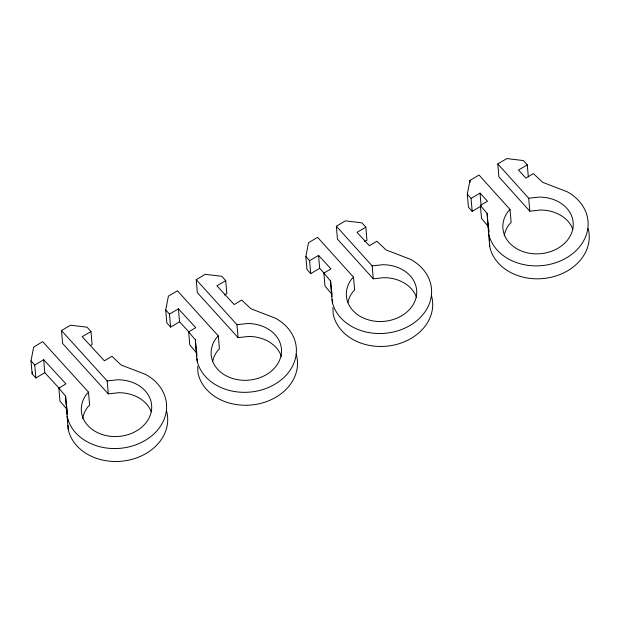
<?xml version="1.0" encoding="UTF-8"?>
<svg xmlns="http://www.w3.org/2000/svg" width="620" height="620" viewBox="0 0 620 620"><rect width="100%" height="100%" fill="white"/><g stroke="black" fill="none" stroke-linecap="round" stroke-linejoin="round"><path stroke-width="0.93" d="M35.867 377.968L34.751 365.033L43.702 359.732L44.811 372.674L35.867 377.968L32.108 373.79L31 360.848L33.674 347.037L42.718 341.674L88.513 392.166L89.621 405.108L87.699 407.061A35.247 28.334 -4.9 0 0 82.708 418.5M32.108 373.79L32.465 371.946M170.593 327.081L169.485 314.138L178.428 308.845L179.544 321.788L170.593 327.081L166.834 322.904L165.726 309.961L168.4 296.151L177.452 290.788L218.31 335.931L219.418 348.866L217.496 350.819A35.247 28.334 -4.9 0 0 212.676 361.328M310.721 273.629L309.613 260.695L318.564 255.394L319.672 268.336L310.721 273.629L306.97 269.452L305.862 256.51L308.535 242.699L317.579 237.336L353.509 277.132L354.625 290.067L352.703 292.02A35.247 28.334 -4.9 0 0 347.874 302.529M481.128 206.042L472.177 211.335L468.418 207.158L467.31 194.215L469.983 180.405L479.035 175.042L510.035 209.483L511.143 222.425L509.221 224.37A35.247 28.334 -4.9 0 0 504.231 235.817M88.513 392.166L86.591 394.119A35.247 28.334 -4.9 0 0 103.432 434.907A35.247 28.334 -4.9 0 0 150.97 412.928A35.247 28.334 -4.9 0 0 117.614 379.773L107.167 380.928L61.489 330.561L70.54 325.198L87.094 327.213L90.985 331.545L92.101 344.488L90.489 345.418M218.31 335.931L216.388 337.877A35.247 28.334 -4.9 0 0 233.236 378.665A35.247 28.334 -4.9 0 0 280.767 356.686A35.247 28.334 -4.9 0 0 247.411 323.531L236.972 324.694L196.215 279.674L205.267 274.311L221.821 276.319L225.719 280.659L226.827 293.601L224.417 294.996M353.509 277.132L351.587 279.078A35.247 28.334 -4.9 0 0 368.435 319.866A35.247 28.334 -4.9 0 0 415.974 297.887A35.247 28.334 -4.9 0 0 382.618 264.732L372.171 265.887L336.35 226.222L345.402 220.86L361.956 222.867L365.846 227.207L366.955 240.149L364.552 241.544M510.035 209.483L508.113 211.435A35.247 28.334 -4.9 0 0 524.962 252.216A35.247 28.334 -4.9 0 0 572.493 230.245A35.247 28.334 -4.9 0 0 539.136 197.09L528.697 198.245L497.798 163.928L506.85 158.565L523.404 160.572L527.302 164.912L528.333 176.933M67.278 414.416L66.689 409.037L59.969 401.101L58.861 388.159L65.953 383.881L43.702 359.732M196.881 356.384L196.486 352.803L189.767 344.86L188.658 331.925L195.75 327.647L178.428 308.845M331.987 296.685L331.692 294.004L324.973 286.06L323.865 273.118L330.956 268.847L318.564 255.394M488.901 232.624L488.211 226.354L481.492 218.418L480.384 205.476L487.475 201.198L480.019 193.099L471.068 198.4L472.177 211.335M90.985 331.545L82.158 336.668L104.385 360.801L111.879 356.283L121.117 365.01L145.684 374.465A50.166 40.323 -4.9 0 1 142.972 441.649A50.166 40.323 -4.9 0 1 67.084 416.237L65.581 396.103L58.861 388.159M225.719 280.659L216.884 285.781L234.19 304.56L241.684 300.041L250.914 308.768L275.481 318.223A50.166 40.323 -4.9 0 1 272.769 385.415A50.166 40.323 -4.9 0 1 196.881 360.003L195.377 339.861L188.658 331.925M365.846 227.207L357.019 232.329L369.388 245.76L376.882 241.242L386.121 249.969L410.688 259.423A50.166 40.323 -4.9 0 1 407.968 326.608A50.166 40.323 -4.9 0 1 332.08 301.204L330.584 281.062L323.865 273.118M527.302 164.912L518.467 170.035L525.915 178.118L533.409 173.6L542.647 182.319L567.207 191.782A50.166 40.323 -4.9 0 1 564.495 258.966A50.166 40.323 -4.9 0 1 488.607 233.554L487.103 213.419L480.384 205.476M497.798 163.928L498.914 176.863L529.806 211.188L540.253 210.033A35.247 28.334 -4.9 0 1 572.818 229.144M336.35 226.222L337.458 239.157L373.279 278.829L383.726 277.675A35.247 28.334 -4.9 0 1 416.617 297.67M196.215 279.674L197.323 292.609L238.08 337.629L248.519 336.474A35.247 28.334 -4.9 0 1 281.41 356.469M61.489 330.561L62.597 343.503L108.283 393.871L118.722 392.716A35.247 28.334 -4.9 0 1 151.296 411.827M319.672 268.336L324.237 273.288M179.544 321.788L189.162 332.227M44.811 372.674L59.21 388.298M467.31 194.215L471.068 198.4M305.862 256.51L309.613 260.695M165.726 309.961L169.485 314.138M31 360.848L34.751 365.033M332.281 299.375L332.676 302.955M197.175 359.073L197.47 361.755M528.697 198.245L529.806 211.188M488.188 223.27L488.901 231.585M487.103 213.419L488.211 226.354M488.607 233.554L489.715 246.496A50.166 40.323 -4.9 0 0 548.382 277.83A50.166 40.323 -4.9 0 0 588.171 228.641M480.019 193.099L481.043 205.119M469.983 180.405L470.146 182.249M372.171 265.887L373.279 278.829M331.661 290.912L331.979 294.608M332.374 299.235L332.615 302.002M330.584 281.062L331.692 294.004M236.972 324.694L238.08 337.629M196.463 349.711L196.858 354.338M197.253 358.957L197.493 361.731M195.377 339.861L196.486 352.803M107.167 380.928L108.283 393.871M66.658 405.953L67.293 413.346M65.581 396.103L66.689 409.037M67.084 416.237L68.192 429.18A50.166 40.323 -4.9 0 0 126.852 460.513A50.166 40.323 -4.9 0 0 166.648 411.324M489.296 236.212L489.49 240.886M489.599 243.691L489.715 246.496M332.925 307.597L333.196 314.138A50.166 40.323 -4.9 0 0 392.39 345.371A50.166 40.323 -4.9 0 0 431.411 295.43M197.726 366.397L197.989 372.938A50.166 40.323 -4.9 0 0 257.192 404.17A50.166 40.323 -4.9 0 0 296.205 354.229M67.774 418.895L67.882 421.701M68.037 425.436L68.192 429.18"/></g></svg>
